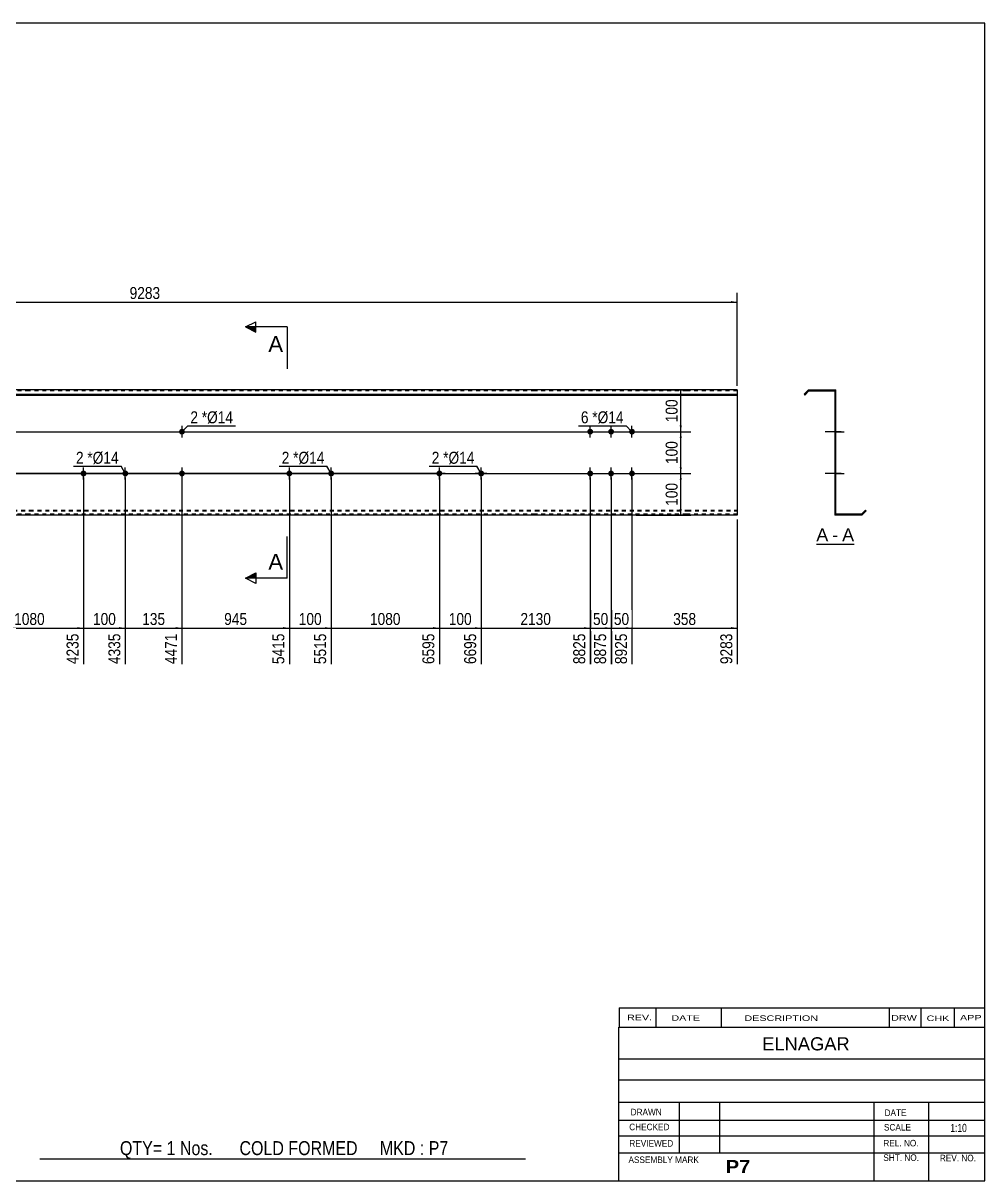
# Model space of a CAD drawing. Header units: millimetres. Extents: x -60 to 343, y -174 to 103.
# Drawn here: x 112.6 to 342.8, y -174.2 to 102.8 of the extents above; entities that cross this region are included whole.
import ezdxf

# ---------------------------------------------------------------- set-up
doc = ezdxf.new("R2010")
doc.units = ezdxf.units.MM
doc.linetypes.add('DXK_LINE_DOT1', pattern=[1.8814, 0.9407, -0.9407])
doc.styles.add('Arial', font='ARIAL.TTF', dxfattribs={"height": 0.2})
doc.styles.add('Arial Bold', font='ARIALBD.TTF', dxfattribs={"height": 0.2})
doc.styles.add('Arial Narrow', font='ARIALN.TTF', dxfattribs={"height": 0.2})

# ---------------------------------------------------------------- blocks, each defined once
blk = doc.blocks.new('Unknown-629083763-1731')
at = {"color": 5, "linetype": 'Continuous'}
for p, q in [((342.77, 102.75), (-57.23, 102.75)), ((-57.23, 102.75), (-57.23, -174.25)), ((342.77, -174.25), (342.77, 102.75)), ((-57.23, -174.25), (342.77, -174.25))]:
    blk.add_line(p, q, dxfattribs=at)
at = {"color": 174, "linetype": 'Continuous', "style": 'Arial'}
blk.add_text('Tekla structures', height=1.9102, rotation=90, dxfattribs=at).set_placement((-57.73, -173.75))
blk = doc.blocks.new('Unknown-629083763-12 - 1234')
at = {"color": 7, "linetype": 'Continuous'}
blk.add_line((302.45, -21.95), (311.48, -21.95), dxfattribs=at)
at = {"color": 0, "linetype": 'Continuous'}
blk.add_wipeout([(305.29, -21.2), (305.29, -18), (302.45, -18), (302.45, -21.2)], dxfattribs=at)
blk.add_wipeout([(307.67, -21.2), (307.67, -18), (306.25, -18), (306.25, -21.2)], dxfattribs=at)
at = {"color": 96, "linetype": 'Continuous', "style": 'Arial'}
blk.add_text('A', height=3.06, dxfattribs=at).set_placement((302.45, -21.2))
at = {"color": 0, "linetype": 'Continuous'}
blk.add_wipeout([(311.48, -21.2), (311.48, -18), (308.63, -18), (308.63, -21.2)], dxfattribs=at)
at = {"color": 96, "linetype": 'Continuous', "style": 'Arial'}
for s, p in [('A', (308.63, -21.2)), ('-', (306.25, -21.2))]:
    blk.add_text(s, height=3.06, dxfattribs=at).set_placement(p)
blk = doc.blocks.new('Bolt-629083763-1223 - 1203')
at = {"linetype": 'Continuous'}
for points in [[(151.33, 5, -1), (149.93, 5, -1)], [(151.33, -5, -1), (149.93, -5, -1)]]:
    blk.add_hatch(color=3, dxfattribs=at).paths.add_polyline_path(points)
at = {"color": 3, "linetype": 'Continuous'}
for p, q in [((150.63, 6.4), (150.63, 3.6)), ((149.23, 5), (152.03, 5)), ((149.23, -5), (152.03, -5)), ((150.63, -3.6), (150.63, -6.4))]:
    blk.add_line(p, q, dxfattribs=at)
blk = doc.blocks.new('Part-629083763-1218 - 1203')
at = {"color": 2, "linetype": 'Continuous'}
for p, q in [((0, -15), (0, 15)), ((15.6, 15), (0, 15)), ((0, 13.94), (15.6, 13.94)), ((51.89, 15), (15.7, 15)), ((15.7, 13.94), (51.89, 13.94)), ((78.18, 15), (51.99, 15)), ((51.99, 13.94), (78.18, 13.94)), ((114.08, 15), (78.28, 15)), ((78.28, 13.94), (114.08, 13.94)), ((163.33, 15), (114.18, 15)), ((114.18, 13.94), (163.33, 13.94)), ((199.23, 15), (163.43, 15)), ((163.43, 13.94), (199.23, 13.94)), ((235.13, 15), (199.33, 15)), ((199.33, 13.94), (235.13, 13.94)), ((271.43, 15), (235.23, 15)), ((235.23, 13.94), (271.43, 13.94)), ((283.53, 15), (271.53, 15)), ((271.53, 13.94), (283.53, 13.94)), ((283.53, 15), (283.53, -15)), ((0, 13.76), (15.6, 13.76)), ((15.7, 13.76), (51.89, 13.76)), ((51.99, 13.76), (78.18, 13.76)), ((78.28, 13.76), (114.08, 13.76)), ((114.18, 13.76), (163.33, 13.76)), ((163.43, 13.76), (199.23, 13.76)), ((199.33, 13.76), (235.13, 13.76)), ((235.23, 13.76), (271.43, 13.76)), ((271.53, 13.76), (283.53, 13.76)), ((15.6, -15), (0, -15)), ((51.89, -15), (15.7, -15)), ((78.18, -15), (51.99, -15)), ((114.08, -15), (78.28, -15)), ((163.33, -15), (114.18, -15)), ((199.23, -15), (163.43, -15)), ((235.13, -15), (199.33, -15)), ((271.43, -15), (235.23, -15)), ((283.53, -15), (271.53, -15))]:
    blk.add_line(p, q, dxfattribs=at)
at = {"color": 7, "linetype": 'DXK_LINE_DOT1'}
for p, q in [((15.6, 14.75), (0, 14.75)), ((51.89, 14.75), (15.7, 14.75)), ((78.18, 14.75), (51.99, 14.75)), ((114.08, 14.75), (78.28, 14.75)), ((163.33, 14.75), (114.18, 14.75)), ((199.23, 14.75), (163.43, 14.75)), ((235.13, 14.75), (199.33, 14.75)), ((271.43, 14.75), (235.23, 14.75)), ((283.53, 14.75), (271.53, 14.75)), ((0, -13.76), (15.6, -13.76)), ((15.7, -13.76), (51.89, -13.76)), ((51.99, -13.76), (78.18, -13.76)), ((78.28, -13.76), (114.08, -13.76)), ((114.18, -13.76), (163.33, -13.76)), ((163.43, -13.76), (199.23, -13.76)), ((199.33, -13.76), (235.13, -13.76)), ((235.23, -13.76), (271.43, -13.76)), ((271.53, -13.76), (283.53, -13.76)), ((0, -13.94), (15.6, -13.94)), ((15.6, -14.75), (0, -14.75)), ((15.7, -13.94), (51.89, -13.94)), ((51.89, -14.75), (15.7, -14.75)), ((51.99, -13.94), (78.18, -13.94)), ((78.18, -14.75), (51.99, -14.75)), ((78.28, -13.94), (114.08, -13.94)), ((114.08, -14.75), (78.28, -14.75)), ((114.18, -13.94), (163.33, -13.94)), ((163.33, -14.75), (114.18, -14.75)), ((163.43, -13.94), (199.23, -13.94)), ((199.23, -14.75), (163.43, -14.75)), ((199.33, -13.94), (235.13, -13.94)), ((235.13, -14.75), (199.33, -14.75)), ((235.23, -13.94), (271.43, -13.94)), ((271.43, -14.75), (235.23, -14.75)), ((271.53, -13.94), (283.53, -13.94)), ((283.53, -14.75), (271.53, -14.75))]:
    blk.add_line(p, q, dxfattribs=at)
blk = doc.blocks.new('Bolt-629083763-1222 - 1203')
at = {"linetype": 'Continuous'}
for points in [[(247.63, 5, -1), (249.03, 5, -1)], [(252.63, 5, -1), (254.03, 5, -1)], [(257.63, 5, -1), (259.03, 5, -1)], [(247.63, -5, -1), (249.03, -5, -1)], [(252.63, -5, -1), (254.03, -5, -1)], [(257.63, -5, -1), (259.03, -5, -1)]]:
    blk.add_hatch(color=3, dxfattribs=at).paths.add_polyline_path(points)
at = {"color": 3, "linetype": 'Continuous'}
for p, q in [((248.33, 3.6), (248.33, 6.4)), ((253.33, 3.6), (253.33, 6.4)), ((258.33, 3.6), (258.33, 6.4)), ((246.93, 5), (249.73, 5)), ((251.93, 5), (254.73, 5)), ((256.93, 5), (259.73, 5)), ((246.93, -5), (249.73, -5)), ((248.33, -6.4), (248.33, -3.6)), ((251.93, -5), (254.73, -5)), ((253.33, -6.4), (253.33, -3.6)), ((256.93, -5), (259.73, -5)), ((258.33, -6.4), (258.33, -3.6))]:
    blk.add_line(p, q, dxfattribs=at)
blk = doc.blocks.new('Bolt-629083763-1225 - 1203')
at = {"linetype": 'Continuous'}
for points in [[(127.08, -4.3), (127.23, -4.32), (127.37, -4.36), (127.5, -4.43), (127.61, -4.53), (127.69, -4.65), (127.75, -4.78), (127.78, -4.93), (127.78, -5.07), (127.75, -5.22), (127.69, -5.35), (127.61, -5.47), (127.5, -5.57), (127.37, -5.64), (127.23, -5.68), (127.08, -5.7), (126.94, -5.68), (126.8, -5.64), (126.67, -5.57), (126.56, -5.47), (126.48, -5.35), (126.42, -5.22), (126.39, -5.07), (126.39, -4.93), (126.42, -4.78), (126.48, -4.65), (126.56, -4.53), (126.67, -4.43), (126.8, -4.36), (126.94, -4.32)], [(137.08, -4.3), (137.23, -4.32), (137.37, -4.36), (137.5, -4.43), (137.61, -4.53), (137.69, -4.65), (137.75, -4.78), (137.78, -4.93), (137.78, -5.07), (137.75, -5.22), (137.69, -5.35), (137.61, -5.47), (137.5, -5.57), (137.37, -5.64), (137.23, -5.68), (137.08, -5.7), (136.94, -5.68), (136.8, -5.64), (136.67, -5.57), (136.56, -5.47), (136.48, -5.35), (136.42, -5.22), (136.39, -5.07), (136.39, -4.93), (136.42, -4.78), (136.48, -4.65), (136.56, -4.53), (136.67, -4.43), (136.8, -4.36), (136.94, -4.32)]]:
    blk.add_hatch(color=3, dxfattribs=at).paths.add_polyline_path(points)
at = {"color": 3, "linetype": 'Continuous'}
for p, q in [((128.48, -5), (125.68, -5)), ((127.08, -6.4), (127.08, -3.6)), ((138.48, -5), (135.68, -5)), ((137.08, -6.4), (137.08, -3.6))]:
    blk.add_line(p, q, dxfattribs=at)
blk = doc.blocks.new('Bolt-629083763-1226 - 1203')
at = {"linetype": 'Continuous'}
for points in [[(176.33, -4.3), (176.48, -4.32), (176.62, -4.36), (176.75, -4.43), (176.85, -4.53), (176.94, -4.65), (177, -4.78), (177.03, -4.93), (177.03, -5.07), (177, -5.22), (176.94, -5.35), (176.85, -5.47), (176.75, -5.57), (176.62, -5.64), (176.48, -5.68), (176.33, -5.7), (176.19, -5.68), (176.05, -5.64), (175.92, -5.57), (175.81, -5.47), (175.73, -5.35), (175.67, -5.22), (175.64, -5.07), (175.64, -4.93), (175.67, -4.78), (175.73, -4.65), (175.81, -4.53), (175.92, -4.43), (176.05, -4.36), (176.19, -4.32)], [(186.33, -4.3), (186.48, -4.32), (186.62, -4.36), (186.75, -4.43), (186.85, -4.53), (186.94, -4.65), (187, -4.78), (187.03, -4.93), (187.03, -5.07), (187, -5.22), (186.94, -5.35), (186.85, -5.47), (186.75, -5.57), (186.62, -5.64), (186.48, -5.68), (186.33, -5.7), (186.19, -5.68), (186.05, -5.64), (185.92, -5.57), (185.81, -5.47), (185.73, -5.35), (185.67, -5.22), (185.64, -5.07), (185.64, -4.93), (185.67, -4.78), (185.73, -4.65), (185.81, -4.53), (185.92, -4.43), (186.05, -4.36), (186.19, -4.32)]]:
    blk.add_hatch(color=3, dxfattribs=at).paths.add_polyline_path(points)
at = {"color": 3, "linetype": 'Continuous'}
for p, q in [((177.73, -5), (174.93, -5)), ((176.33, -6.4), (176.33, -3.6)), ((187.73, -5), (184.93, -5)), ((186.33, -6.4), (186.33, -3.6))]:
    blk.add_line(p, q, dxfattribs=at)
blk = doc.blocks.new('Bolt-629083763-1227 - 1203')
at = {"linetype": 'Continuous'}
for points in [[(212.23, -4.3), (212.38, -4.32), (212.52, -4.36), (212.65, -4.43), (212.75, -4.53), (212.84, -4.65), (212.9, -4.78), (212.93, -4.93), (212.93, -5.07), (212.9, -5.22), (212.84, -5.35), (212.75, -5.47), (212.65, -5.57), (212.52, -5.64), (212.38, -5.68), (212.23, -5.7), (212.09, -5.68), (211.95, -5.64), (211.82, -5.57), (211.71, -5.47), (211.63, -5.35), (211.57, -5.22), (211.54, -5.07), (211.54, -4.93), (211.57, -4.78), (211.63, -4.65), (211.71, -4.53), (211.82, -4.43), (211.95, -4.36), (212.09, -4.32)], [(222.23, -4.3), (222.38, -4.32), (222.52, -4.36), (222.65, -4.43), (222.75, -4.53), (222.84, -4.65), (222.9, -4.78), (222.93, -4.93), (222.93, -5.07), (222.9, -5.22), (222.84, -5.35), (222.75, -5.47), (222.65, -5.57), (222.52, -5.64), (222.38, -5.68), (222.23, -5.7), (222.09, -5.68), (221.95, -5.64), (221.82, -5.57), (221.71, -5.47), (221.63, -5.35), (221.57, -5.22), (221.54, -5.07), (221.54, -4.93), (221.57, -4.78), (221.63, -4.65), (221.71, -4.53), (221.82, -4.43), (221.95, -4.36), (222.09, -4.32)]]:
    blk.add_hatch(color=3, dxfattribs=at).paths.add_polyline_path(points)
at = {"color": 3, "linetype": 'Continuous'}
for p, q in [((213.63, -5), (210.83, -5)), ((212.23, -6.4), (212.23, -3.6)), ((223.63, -5), (220.83, -5)), ((222.23, -6.4), (222.23, -3.6))]:
    blk.add_line(p, q, dxfattribs=at)
blk = doc.blocks.new('Bolt-629083763-1240 - 1234')
at = {"linetype": 'Continuous'}
for points in [[(306.84, 5.7), (306.84, 4.3), (307.09, 4.3), (307.09, 5.7)], [(306.84, 5.7), (306.84, 4.3), (307.09, 4.3), (307.09, 5.7)], [(306.84, 5.7), (306.84, 4.3), (307.09, 4.3), (307.09, 5.7)], [(306.84, -4.3), (306.84, -5.7), (307.09, -5.7), (307.09, -4.3)], [(306.84, -4.3), (306.84, -5.7), (307.09, -5.7), (307.09, -4.3)], [(306.84, -4.3), (306.84, -5.7), (307.09, -5.7), (307.09, -4.3)]]:
    blk.add_hatch(color=3, dxfattribs=at).paths.add_polyline_path(points)
at = {"color": 3, "linetype": 'Continuous'}
for p, q in [((307.09, 5.7), (306.84, 5.7)), ((307.09, 5.7), (306.84, 5.7)), ((307.09, 5.7), (306.84, 5.7)), ((308.39, 5), (304.59, 5)), ((308.39, 5), (304.59, 5)), ((308.39, 5), (304.59, 5)), ((307.09, 4.3), (306.84, 4.3)), ((307.09, 4.3), (306.84, 4.3)), ((307.09, 4.3), (306.84, 4.3)), ((308.39, -5), (304.59, -5)), ((308.39, -5), (304.59, -5)), ((308.39, -5), (304.59, -5)), ((307.09, -4.3), (306.84, -4.3)), ((307.09, -4.3), (306.84, -4.3)), ((307.09, -4.3), (306.84, -4.3)), ((307.09, -5.7), (306.84, -5.7)), ((307.09, -5.7), (306.84, -5.7)), ((307.09, -5.7), (306.84, -5.7))]:
    blk.add_line(p, q, dxfattribs=at)
blk = doc.blocks.new('Part-629083763-1236 - 1234')
at = {"color": 2, "linetype": 'Continuous'}
for p, q in [((300.59, 15), (299.53, 13.94)), ((299.53, 13.94), (299.7, 13.76)), ((300.69, 14.75), (299.7, 13.76)), ((300.59, 15), (307.09, 15)), ((300.69, 14.75), (306.84, 14.75)), ((306.84, 14.75), (306.84, -15)), ((307.09, -14.75), (307.09, 15)), ((313.24, -14.75), (314.22, -13.76)), ((314.4, -13.94), (314.22, -13.76)), ((313.34, -15), (306.84, -15)), ((313.24, -14.75), (307.09, -14.75)), ((313.34, -15), (314.4, -13.94))]:
    blk.add_line(p, q, dxfattribs=at)
blk = doc.blocks.new('Bolt-629083763-1237 - 1234')
at = {"linetype": 'Continuous'}
blk.add_hatch(color=3, dxfattribs=at).paths.add_polyline_path([(306.84, 5.7), (306.84, 4.3), (307.09, 4.3), (307.09, 5.7)])
blk.add_hatch(color=3, dxfattribs=at).paths.add_polyline_path([(306.84, 5.7), (306.84, 4.3), (307.09, 4.3), (307.09, 5.7)])
at = {"color": 3, "linetype": 'Continuous'}
for p, q in [((307.09, 5.7), (306.84, 5.7)), ((307.09, 5.7), (306.84, 5.7)), ((307.89, 5), (304.59, 5)), ((307.89, 5), (304.59, 5)), ((307.09, 4.3), (306.84, 4.3)), ((307.09, 4.3), (306.84, 4.3))]:
    blk.add_line(p, q, dxfattribs=at)
blk = doc.blocks.new('Bolt-629083763-1238 - 1234')
at = {"linetype": 'Continuous'}
blk.add_hatch(color=3, dxfattribs=at).paths.add_polyline_path([(306.84, -4.3), (306.84, -5.7), (307.09, -5.7), (307.09, -4.3)])
blk.add_hatch(color=3, dxfattribs=at).paths.add_polyline_path([(306.84, -4.3), (306.84, -5.7), (307.09, -5.7), (307.09, -4.3)])
at = {"color": 3, "linetype": 'Continuous'}
for p, q in [((307.89, -5), (304.59, -5)), ((307.89, -5), (304.59, -5)), ((307.09, -4.3), (306.84, -4.3)), ((307.09, -4.3), (306.84, -4.3)), ((307.09, -5.7), (306.84, -5.7)), ((307.09, -5.7), (306.84, -5.7))]:
    blk.add_line(p, q, dxfattribs=at)
blk = doc.blocks.new('Bolt-629083763-1239 - 1234')
at = {"linetype": 'Continuous'}
for points in [[(306.84, 5.7), (306.84, 4.3), (307.09, 4.3), (307.09, 5.7)], [(306.84, 5.7), (306.84, 4.3), (307.09, 4.3), (307.09, 5.7)], [(306.84, 5.7), (306.84, 4.3), (307.09, 4.3), (307.09, 5.7)], [(306.84, -4.3), (306.84, -5.7), (307.09, -5.7), (307.09, -4.3)], [(306.84, -4.3), (306.84, -5.7), (307.09, -5.7), (307.09, -4.3)], [(306.84, -4.3), (306.84, -5.7), (307.09, -5.7), (307.09, -4.3)]]:
    blk.add_hatch(color=3, dxfattribs=at).paths.add_polyline_path(points)
at = {"color": 3, "linetype": 'Continuous'}
for p, q in [((307.09, 5.7), (306.84, 5.7)), ((307.09, 5.7), (306.84, 5.7)), ((307.09, 5.7), (306.84, 5.7)), ((308.39, 5), (304.59, 5)), ((308.39, 5), (304.59, 5)), ((308.39, 5), (304.59, 5)), ((307.09, 4.3), (306.84, 4.3)), ((307.09, 4.3), (306.84, 4.3)), ((307.09, 4.3), (306.84, 4.3)), ((308.39, -5), (304.59, -5)), ((308.39, -5), (304.59, -5)), ((308.39, -5), (304.59, -5)), ((307.09, -4.3), (306.84, -4.3)), ((307.09, -4.3), (306.84, -4.3)), ((307.09, -4.3), (306.84, -4.3)), ((307.09, -5.7), (306.84, -5.7)), ((307.09, -5.7), (306.84, -5.7)), ((307.09, -5.7), (306.84, -5.7))]:
    blk.add_line(p, q, dxfattribs=at)
blk = doc.blocks.new('Bolt-629083763-1241 - 1234')
at = {"linetype": 'Continuous'}
for points in [[(307.09, 4.3), (307.09, 5.7), (306.84, 5.7), (306.84, 4.3)], [(307.09, -5.7), (307.09, -4.3), (306.84, -4.3), (306.84, -5.7)]]:
    blk.add_hatch(color=3, dxfattribs=at).paths.add_polyline_path(points)
at = {"color": 3, "linetype": 'Continuous'}
for p, q in [((306.84, 5.7), (307.09, 5.7)), ((306.84, 5), (309.09, 5)), ((306.84, 4.3), (307.09, 4.3)), ((306.84, -4.3), (307.09, -4.3)), ((306.84, -5), (309.09, -5)), ((306.84, -5.7), (307.09, -5.7))]:
    blk.add_line(p, q, dxfattribs=at)
blk = doc.blocks.new('Bolt-629083763-1242 - 1234')
at = {"linetype": 'Continuous'}
blk.add_hatch(color=3, dxfattribs=at).paths.add_polyline_path([(307.09, -5.7), (307.09, -4.3), (306.84, -4.3), (306.84, -5.7)])
blk.add_hatch(color=3, dxfattribs=at).paths.add_polyline_path([(307.09, -5.7), (307.09, -4.3), (306.84, -4.3), (306.84, -5.7)])
at = {"color": 3, "linetype": 'Continuous'}
for p, q in [((307.84, -5), (305.09, -5)), ((307.84, -5), (305.09, -5)), ((307.09, -4.3), (306.84, -4.3)), ((307.09, -4.3), (306.84, -4.3)), ((307.09, -5.7), (306.84, -5.7)), ((307.09, -5.7), (306.84, -5.7))]:
    blk.add_line(p, q, dxfattribs=at)
blk = doc.blocks.new('Bolt-629083763-1243 - 1234')
at = {"linetype": 'Continuous'}
blk.add_hatch(color=3, dxfattribs=at).paths.add_polyline_path([(307.09, -5.7), (307.09, -4.3), (306.84, -4.3), (306.84, -5.7)])
blk.add_hatch(color=3, dxfattribs=at).paths.add_polyline_path([(307.09, -5.7), (307.09, -4.3), (306.84, -4.3), (306.84, -5.7)])
at = {"color": 3, "linetype": 'Continuous'}
for p, q in [((307.84, -5), (305.09, -5)), ((307.84, -5), (305.09, -5)), ((307.09, -4.3), (306.84, -4.3)), ((307.09, -4.3), (306.84, -4.3)), ((307.09, -5.7), (306.84, -5.7)), ((307.09, -5.7), (306.84, -5.7))]:
    blk.add_line(p, q, dxfattribs=at)
blk = doc.blocks.new('Bolt-629083763-1244 - 1234')
at = {"linetype": 'Continuous'}
blk.add_hatch(color=3, dxfattribs=at).paths.add_polyline_path([(307.09, -5.7), (307.09, -4.3), (306.84, -4.3), (306.84, -5.7)])
blk.add_hatch(color=3, dxfattribs=at).paths.add_polyline_path([(307.09, -5.7), (307.09, -4.3), (306.84, -4.3), (306.84, -5.7)])
at = {"color": 3, "linetype": 'Continuous'}
for p, q in [((307.84, -5), (305.09, -5)), ((307.84, -5), (305.09, -5)), ((307.09, -4.3), (306.84, -4.3)), ((307.09, -4.3), (306.84, -4.3)), ((307.09, -5.7), (306.84, -5.7)), ((307.09, -5.7), (306.84, -5.7))]:
    blk.add_line(p, q, dxfattribs=at)
blk = doc.blocks.new('Bolt-629083763-1245 - 1234')
at = {"linetype": 'Continuous'}
blk.add_hatch(color=3, dxfattribs=at).paths.add_polyline_path([(307.09, -5.7), (307.09, -4.3), (306.84, -4.3), (306.84, -5.7)])
blk.add_hatch(color=3, dxfattribs=at).paths.add_polyline_path([(307.09, -5.7), (307.09, -4.3), (306.84, -4.3), (306.84, -5.7)])
at = {"color": 3, "linetype": 'Continuous'}
for p, q in [((307.84, -5), (305.09, -5)), ((307.84, -5), (305.09, -5)), ((307.09, -4.3), (306.84, -4.3)), ((307.09, -4.3), (306.84, -4.3)), ((307.09, -5.7), (306.84, -5.7)), ((307.09, -5.7), (306.84, -5.7))]:
    blk.add_line(p, q, dxfattribs=at)
blk = doc.blocks.new('StraightDimension-629083763-1353 - 1203')
at = {"linetype": 'Continuous'}
for points in [[(269.75, 3.5), (270, 5), (270.25, 3.5)], [(270.25, -3.5), (270, -5), (269.75, -3.5)]]:
    blk.add_hatch(color=7, dxfattribs=at).paths.add_polyline_path(points)
at = {"color": 7, "linetype": 'Continuous'}
for p, q in [((66.09, 5), (272.4, 5)), ((270, -5), (270, 5)), ((66.09, -5), (272.4, -5))]:
    blk.add_line(p, q, dxfattribs=at)
at = {"color": 0}
blk.add_wipeout([(269.85, 3.34), (265.65, 3.34), (265.65, -3.34), (269.85, -3.34)], dxfattribs=at)
at = {"color": 3, "style": 'Arial Narrow'}
blk.add_text('100', height=2.863, rotation=90.0002, dxfattribs=at).set_placement((269.25, -2.74))
blk = doc.blocks.new('StraightDimension-629083763-1265 - 1203')
at = {"linetype": 'Continuous'}
blk.add_hatch(color=7, dxfattribs=at).paths.add_polyline_path([(220.73, -41.75), (222.23, -42), (220.73, -42.25)])
at = {"color": 7, "linetype": 'Continuous'}
for p, q in [((212.23, -6), (212.23, -50.61)), ((222.23, -6), (222.23, -50.61)), ((212.23, -42), (222.23, -42))]:
    blk.add_line(p, q, dxfattribs=at)
at = {"color": 0}
blk.add_wipeout([(220.58, -41.85), (220.58, -37.65), (213.89, -37.65), (213.89, -41.85)], dxfattribs=at)
at = {"color": 3, "style": 'Arial Narrow'}
blk.add_text('100', height=2.863, dxfattribs=at).set_placement((214.49, -41.25))
at = {"color": 0, "linetype": 'Continuous'}
blk.add_wipeout([(221.63, -42.7), (217.43, -42.7), (217.43, -51.21), (221.63, -51.21)], dxfattribs=at)
at = {"color": 3, "linetype": 'Continuous', "style": 'Arial Narrow'}
blk.add_text('6695', height=2.863, rotation=90.0002, dxfattribs=at).set_placement((221.03, -50.61))
blk = doc.blocks.new('StraightDimension-629083763-1269 - 1203')
at = {"linetype": 'Continuous'}
blk.add_hatch(color=7, dxfattribs=at).paths.add_polyline_path([(149.13, -41.75), (150.63, -42), (149.13, -42.25)])
at = {"color": 7, "linetype": 'Continuous'}
for p, q in [((137.08, -6), (137.08, -50.61)), ((150.63, -6), (150.63, -50.61)), ((137.08, -42), (150.63, -42))]:
    blk.add_line(p, q, dxfattribs=at)
at = {"color": 0}
blk.add_wipeout([(147.2, -41.85), (147.2, -37.65), (140.52, -37.65), (140.52, -41.85)], dxfattribs=at)
at = {"color": 3, "style": 'Arial Narrow'}
blk.add_text('135', height=2.863, dxfattribs=at).set_placement((141.12, -41.25))
at = {"color": 0, "linetype": 'Continuous'}
blk.add_wipeout([(150.03, -42.7), (145.83, -42.7), (145.83, -51.21), (150.03, -51.21)], dxfattribs=at)
at = {"color": 3, "linetype": 'Continuous', "style": 'Arial Narrow'}
blk.add_text('4471', height=2.863, rotation=90.0002, dxfattribs=at).set_placement((149.43, -50.61))
blk = doc.blocks.new('StraightDimension-629083763-1268 - 1203')
at = {"linetype": 'Continuous'}
blk.add_hatch(color=7, dxfattribs=at).paths.add_polyline_path([(174.83, -41.75), (176.33, -42), (174.83, -42.25)])
at = {"color": 7, "linetype": 'Continuous'}
for p, q in [((150.63, -6), (150.63, -50.61)), ((176.33, -6), (176.33, -50.61)), ((150.63, -42), (176.33, -42))]:
    blk.add_line(p, q, dxfattribs=at)
at = {"color": 0}
blk.add_wipeout([(166.83, -41.85), (166.83, -37.65), (160.14, -37.65), (160.14, -41.85)], dxfattribs=at)
at = {"color": 0, "linetype": 'Continuous'}
blk.add_wipeout([(175.73, -42.7), (171.53, -42.7), (171.53, -51.21), (175.73, -51.21)], dxfattribs=at)
at = {"color": 3, "style": 'Arial Narrow'}
blk.add_text('945', height=2.863, dxfattribs=at).set_placement((160.74, -41.25))
at = {"color": 3, "linetype": 'Continuous', "style": 'Arial Narrow'}
blk.add_text('5415', height=2.863, rotation=90.0002, dxfattribs=at).set_placement((175.13, -50.61))
blk = doc.blocks.new('StraightDimension-629083763-1261 - 1203')
at = {"linetype": 'Continuous'}
blk.add_hatch(color=7, dxfattribs=at).paths.add_polyline_path([(282.03, -41.75), (283.53, -42), (282.03, -42.25)])
at = {"color": 7, "linetype": 'Continuous'}
for p, q in [((258.33, -6), (258.33, -50.61)), ((283.53, -16), (283.53, -50.61)), ((258.33, -42), (283.53, -42))]:
    blk.add_line(p, q, dxfattribs=at)
at = {"color": 0}
blk.add_wipeout([(274.27, -41.85), (274.27, -37.65), (267.59, -37.65), (267.59, -41.85)], dxfattribs=at)
at = {"color": 0, "linetype": 'Continuous'}
blk.add_wipeout([(282.93, -42.7), (278.73, -42.7), (278.73, -51.21), (282.93, -51.21)], dxfattribs=at)
at = {"color": 3, "style": 'Arial Narrow'}
blk.add_text('358', height=2.863, dxfattribs=at).set_placement((268.19, -41.25))
at = {"color": 3, "linetype": 'Continuous', "style": 'Arial Narrow'}
blk.add_text('9283', height=2.863, rotation=90.0002, dxfattribs=at).set_placement((282.33, -50.61))
blk = doc.blocks.new('StraightDimension-629083763-1262 - 1203')
at = {"linetype": 'Continuous'}
blk.add_hatch(color=7, dxfattribs=at).paths.add_polyline_path([(256.83, -41.75), (258.33, -42), (256.83, -42.25)])
at = {"color": 7, "linetype": 'Continuous'}
for p, q in [((253.33, -6), (253.33, -50.61)), ((258.33, -6), (258.33, -50.61)), ((253.33, -42), (258.33, -42))]:
    blk.add_line(p, q, dxfattribs=at)
at = {"color": 0}
blk.add_wipeout([(258.26, -41.85), (258.26, -37.65), (253.4, -37.65), (253.4, -41.85)], dxfattribs=at)
at = {"color": 3, "style": 'Arial Narrow'}
blk.add_text('50', height=2.863, dxfattribs=at).set_placement((254, -41.25))
at = {"color": 0, "linetype": 'Continuous'}
blk.add_wipeout([(257.73, -42.7), (253.53, -42.7), (253.53, -51.21), (257.73, -51.21)], dxfattribs=at)
at = {"color": 3, "linetype": 'Continuous', "style": 'Arial Narrow'}
blk.add_text('8925', height=2.863, rotation=90.0002, dxfattribs=at).set_placement((257.13, -50.61))
blk = doc.blocks.new('StraightDimension-629083763-1263 - 1203')
at = {"linetype": 'Continuous'}
blk.add_hatch(color=7, dxfattribs=at).paths.add_polyline_path([(251.83, -41.75), (253.33, -42), (251.83, -42.25)])
at = {"color": 7, "linetype": 'Continuous'}
for p, q in [((248.33, -6), (248.33, -50.61)), ((253.33, -6), (253.33, -50.61)), ((248.33, -42), (253.33, -42))]:
    blk.add_line(p, q, dxfattribs=at)
at = {"color": 0}
blk.add_wipeout([(253.26, -41.85), (253.26, -37.65), (248.4, -37.65), (248.4, -41.85)], dxfattribs=at)
at = {"color": 3, "style": 'Arial Narrow'}
blk.add_text('50', height=2.863, dxfattribs=at).set_placement((249, -41.25))
at = {"color": 0, "linetype": 'Continuous'}
blk.add_wipeout([(252.73, -42.7), (248.53, -42.7), (248.53, -51.21), (252.73, -51.21)], dxfattribs=at)
at = {"color": 3, "linetype": 'Continuous', "style": 'Arial Narrow'}
blk.add_text('8875', height=2.863, rotation=90.0002, dxfattribs=at).set_placement((252.13, -50.61))
blk = doc.blocks.new('StraightDimension-629083763-1264 - 1203')
at = {"linetype": 'Continuous'}
blk.add_hatch(color=7, dxfattribs=at).paths.add_polyline_path([(246.83, -41.75), (248.33, -42), (246.83, -42.25)])
at = {"color": 7, "linetype": 'Continuous'}
for p, q in [((222.23, -6), (222.23, -50.61)), ((248.33, -6), (248.33, -50.61)), ((222.23, -42), (248.33, -42))]:
    blk.add_line(p, q, dxfattribs=at)
at = {"color": 0}
blk.add_wipeout([(239.54, -41.85), (239.54, -37.65), (231.03, -37.65), (231.03, -41.85)], dxfattribs=at)
at = {"color": 0, "linetype": 'Continuous'}
blk.add_wipeout([(247.73, -42.7), (243.53, -42.7), (243.53, -51.21), (247.73, -51.21)], dxfattribs=at)
at = {"color": 3, "style": 'Arial Narrow'}
blk.add_text('2130', height=2.863, dxfattribs=at).set_placement((231.63, -41.25))
at = {"color": 3, "linetype": 'Continuous', "style": 'Arial Narrow'}
blk.add_text('8825', height=2.863, rotation=90.0002, dxfattribs=at).set_placement((247.13, -50.61))
blk = doc.blocks.new('StraightDimension-629083763-1266 - 1203')
at = {"linetype": 'Continuous'}
blk.add_hatch(color=7, dxfattribs=at).paths.add_polyline_path([(210.73, -41.75), (212.23, -42), (210.73, -42.25)])
at = {"color": 7, "linetype": 'Continuous'}
for p, q in [((186.33, -6), (186.33, -50.61)), ((212.23, -6), (212.23, -50.61)), ((186.33, -42), (212.23, -42))]:
    blk.add_line(p, q, dxfattribs=at)
at = {"color": 0}
blk.add_wipeout([(203.54, -41.85), (203.54, -37.65), (195.03, -37.65), (195.03, -41.85)], dxfattribs=at)
at = {"color": 0, "linetype": 'Continuous'}
blk.add_wipeout([(211.63, -42.7), (207.43, -42.7), (207.43, -51.21), (211.63, -51.21)], dxfattribs=at)
at = {"color": 3, "style": 'Arial Narrow'}
blk.add_text('1080', height=2.863, dxfattribs=at).set_placement((195.63, -41.25))
at = {"color": 3, "linetype": 'Continuous', "style": 'Arial Narrow'}
blk.add_text('6595', height=2.863, rotation=90.0002, dxfattribs=at).set_placement((211.03, -50.61))
blk = doc.blocks.new('StraightDimension-629083763-1267 - 1203')
at = {"linetype": 'Continuous'}
blk.add_hatch(color=7, dxfattribs=at).paths.add_polyline_path([(184.83, -41.75), (186.33, -42), (184.83, -42.25)])
at = {"color": 7, "linetype": 'Continuous'}
for p, q in [((176.33, -6), (176.33, -50.61)), ((186.33, -6), (186.33, -50.61)), ((176.33, -42), (186.33, -42))]:
    blk.add_line(p, q, dxfattribs=at)
at = {"color": 0}
blk.add_wipeout([(184.68, -41.85), (184.68, -37.65), (177.99, -37.65), (177.99, -41.85)], dxfattribs=at)
at = {"color": 3, "style": 'Arial Narrow'}
blk.add_text('100', height=2.863, dxfattribs=at).set_placement((178.59, -41.25))
at = {"color": 0, "linetype": 'Continuous'}
blk.add_wipeout([(185.73, -42.7), (181.53, -42.7), (181.53, -51.21), (185.73, -51.21)], dxfattribs=at)
at = {"color": 3, "linetype": 'Continuous', "style": 'Arial Narrow'}
blk.add_text('5515', height=2.863, rotation=90.0002, dxfattribs=at).set_placement((185.13, -50.61))
blk = doc.blocks.new('StraightDimension-629083763-1270 - 1203')
at = {"linetype": 'Continuous'}
blk.add_hatch(color=7, dxfattribs=at).paths.add_polyline_path([(135.58, -41.75), (137.08, -42), (135.58, -42.25)])
at = {"color": 7, "linetype": 'Continuous'}
for p, q in [((127.08, -6), (127.08, -50.61)), ((137.08, -6), (137.08, -50.61)), ((127.08, -42), (137.08, -42))]:
    blk.add_line(p, q, dxfattribs=at)
at = {"color": 0}
blk.add_wipeout([(135.43, -41.85), (135.43, -37.65), (128.74, -37.65), (128.74, -41.85)], dxfattribs=at)
at = {"color": 3, "style": 'Arial Narrow'}
blk.add_text('100', height=2.863, dxfattribs=at).set_placement((129.34, -41.25))
at = {"color": 0, "linetype": 'Continuous'}
blk.add_wipeout([(136.48, -42.7), (132.28, -42.7), (132.28, -51.21), (136.48, -51.21)], dxfattribs=at)
at = {"color": 3, "linetype": 'Continuous', "style": 'Arial Narrow'}
blk.add_text('4335', height=2.863, rotation=90.0002, dxfattribs=at).set_placement((135.88, -50.61))
blk = doc.blocks.new('StraightDimension-629083763-1271 - 1203')
at = {"linetype": 'Continuous'}
blk.add_hatch(color=7, dxfattribs=at).paths.add_polyline_path([(125.58, -41.75), (127.08, -42), (125.58, -42.25)])
at = {"color": 7, "linetype": 'Continuous'}
for p, q in [((101.18, -6), (101.18, -50.61)), ((127.08, -6), (127.08, -50.61)), ((101.18, -42), (127.08, -42))]:
    blk.add_line(p, q, dxfattribs=at)
at = {"color": 0}
blk.add_wipeout([(118.39, -41.85), (118.39, -37.65), (109.88, -37.65), (109.88, -41.85)], dxfattribs=at)
at = {"color": 0, "linetype": 'Continuous'}
blk.add_wipeout([(126.48, -42.7), (122.28, -42.7), (122.28, -51.21), (126.48, -51.21)], dxfattribs=at)
at = {"color": 3, "style": 'Arial Narrow'}
blk.add_text('1080', height=2.863, dxfattribs=at).set_placement((110.48, -41.25))
at = {"color": 3, "linetype": 'Continuous', "style": 'Arial Narrow'}
blk.add_text('4235', height=2.863, rotation=90.0002, dxfattribs=at).set_placement((125.88, -50.61))
blk = doc.blocks.new('StraightDimension-629083763-1339 - 1203')
at = {"linetype": 'Continuous'}
for points in [[(77.75, -6.5), (78, -5), (78.25, -6.5)], [(78.25, -13.5), (78, -15), (77.75, -13.5)]]:
    blk.add_hatch(color=7, dxfattribs=at).paths.add_polyline_path(points)
at = {"color": 7, "linetype": 'Continuous'}
for p, q in [((211.23, -5), (75.75, -5)), ((78, -15), (78, -5)), ((90.18, -15), (75.75, -15))]:
    blk.add_line(p, q, dxfattribs=at)
at = {"color": 0}
blk.add_wipeout([(77.85, -6.66), (73.65, -6.66), (73.65, -13.34), (77.85, -13.34)], dxfattribs=at)
at = {"color": 3, "style": 'Arial Narrow'}
blk.add_text('100', height=2.863, rotation=90.0002, dxfattribs=at).set_placement((77.25, -12.74))
blk = doc.blocks.new('StraightDimension-629083763-1338 - 1203')
at = {"linetype": 'Continuous'}
for points in [[(77.75, 13.5), (78, 15), (78.25, 13.5)], [(78.25, -3.5), (78, -5), (77.75, -3.5)]]:
    blk.add_hatch(color=7, dxfattribs=at).paths.add_polyline_path(points)
at = {"color": 7, "linetype": 'Continuous'}
for p, q in [((90.18, 15), (75.75, 15)), ((78, -5), (78, 15)), ((211.23, -5), (75.75, -5))]:
    blk.add_line(p, q, dxfattribs=at)
at = {"color": 0}
blk.add_wipeout([(77.85, 8.34), (73.65, 8.34), (73.65, 1.66), (77.85, 1.66)], dxfattribs=at)
at = {"color": 3, "style": 'Arial Narrow'}
blk.add_text('200', height=2.863, rotation=90.0002, dxfattribs=at).set_placement((77.25, 2.26))
blk = doc.blocks.new('StraightDimension-629083763-1352 - 1203')
at = {"linetype": 'Continuous'}
for points in [[(269.75, 13.5), (270, 15), (270.25, 13.5)], [(270.25, 6.5), (270, 5), (269.75, 6.5)]]:
    blk.add_hatch(color=7, dxfattribs=at).paths.add_polyline_path(points)
at = {"color": 7, "linetype": 'Continuous'}
for p, q in [((259.33, 15), (272.4, 15)), ((270, 5), (270, 15)), ((66.09, 5), (272.4, 5))]:
    blk.add_line(p, q, dxfattribs=at)
at = {"color": 0}
blk.add_wipeout([(269.85, 13.34), (265.65, 13.34), (265.65, 6.66), (269.85, 6.66)], dxfattribs=at)
at = {"color": 3, "style": 'Arial Narrow'}
blk.add_text('100', height=2.863, rotation=90.0002, dxfattribs=at).set_placement((269.25, 7.26))
blk = doc.blocks.new('StraightDimension-629083763-1354 - 1203')
at = {"linetype": 'Continuous'}
for points in [[(269.75, -6.5), (270, -5), (270.25, -6.5)], [(270.25, -13.5), (270, -15), (269.75, -13.5)]]:
    blk.add_hatch(color=7, dxfattribs=at).paths.add_polyline_path(points)
at = {"color": 7, "linetype": 'Continuous'}
for p, q in [((66.09, -5), (272.4, -5)), ((270, -15), (270, -5)), ((259.33, -15), (272.4, -15))]:
    blk.add_line(p, q, dxfattribs=at)
at = {"color": 0}
blk.add_wipeout([(269.85, -6.66), (265.65, -6.66), (265.65, -13.34), (269.85, -13.34)], dxfattribs=at)
at = {"color": 3, "style": 'Arial Narrow'}
blk.add_text('100', height=2.863, rotation=90.0002, dxfattribs=at).set_placement((269.25, -12.74))
blk = doc.blocks.new('StraightDimension-629083763-1372 - 1203')
at = {"linetype": 'Continuous'}
for points in [[(1.5, 35.75), (0, 36), (1.5, 36.25)], [(282.03, 36.25), (283.53, 36), (282.03, 35.75)]]:
    blk.add_hatch(color=7, dxfattribs=at).paths.add_polyline_path(points)
at = {"color": 7, "linetype": 'Continuous'}
for p, q in [((0, 16), (0, 38.25)), ((283.53, 16), (283.53, 38.25)), ((0, 36), (283.53, 36))]:
    blk.add_line(p, q, dxfattribs=at)
at = {"color": 0}
blk.add_wipeout([(146.02, 36.15), (146.02, 40.35), (137.51, 40.35), (137.51, 36.15)], dxfattribs=at)
at = {"color": 3, "style": 'Arial Narrow'}
blk.add_text('9283', height=2.863, dxfattribs=at).set_placement((138.11, 36.75))
blk = doc.blocks.new('CBS_NAME_BLOG-629083763-1796')
at = {"color": 7, "linetype": 'Continuous'}
for p, q in [((255.18, -137.5), (342.7, -137.5)), ((255.18, -174.21), (255.18, -137.5)), ((255.18, -145.04), (342.7, -145.04)), ((255.26, -150.09), (342.77, -150.09)), ((255.18, -155.46), (342.7, -155.46)), ((269.71, -167.57), (269.71, -155.47)), ((279.39, -167.54), (279.39, -155.47)), ((316.31, -174.21), (316.31, -155.48)), ((329.36, -174.21), (329.36, -155.47)), ((255.19, -159.76), (342.77, -159.74)), ((255.18, -163.51), (342.7, -163.51)), ((255.18, -167.55), (342.7, -167.55)), ((255.18, -174.25), (342.77, -174.25))]:
    blk.add_line(p, q, dxfattribs=at)
at = {"color": 3, "linetype": 'Continuous', "style": 'Arial'}
blk.add_text('ELNAGAR', height=3.133, dxfattribs=at).set_placement((289.51, -143.03))
at = {"color": 3, "linetype": 'Continuous'}
for s, height, style, width, p in [('DRAWN', 1.566, 'Arial', 0.9, (258.01, -158.57)), ('DATE', 1.566, 'Arial', 0.9, (318.78, -158.73)), ('CHECKED', 1.566, 'Arial', 0.9, (257.67, -162.14)), ('SCALE', 1.566, 'Arial', 0.9, (318.63, -162.21)), ('1:10', 1.957, 'Arial Narrow', 0.9, (334.52, -162.57)), ('REVIEWED', 1.566, 'Arial', 0.9, (257.7, -166.06)), ('REL. NO.', 1.566, 'Arial', 0.9, (318.49, -166.01)), ('ASSEMBLY MARK', 1.5663, 'Arial', 0.9, (257.49, -169.99)), ('SHT. NO.', 1.566, 'Arial', 0.9, (318.48, -169.48)), ('REV. NO.', 1.566, 'Arial', 0.9, (332.01, -169.57)), ('P7', 3.131, 'Arial Bold', 1.1, (280.76, -172.39))]:
    blk.add_text(s, height=height, dxfattribs=dict(at, style=style, width=width)).set_placement(p)
blk = doc.blocks.new('CBS_CALLOFF-629083763-1795')
at = {"color": 7, "linetype": 'Continuous'}
blk.add_line((116.65, -168.98), (232.88, -169), dxfattribs=at)
at = {"color": 3, "linetype": 'Continuous', "style": 'Arial Narrow'}
blk.add_text('QTY= 1 Nos.      COLD FORMED     MKD : P7', height=3.3405, dxfattribs=at).set_placement((135.79, -168.09))
blk = doc.blocks.new('CBS_REVISION-629083763-1797')
at = {"color": 7, "linetype": 'Continuous'}
for p, q in [((255.27, -132.87), (342.77, -132.87)), ((255.27, -132.87), (255.27, -137.5)), ((264.06, -132.87), (264.06, -137.5)), ((279.66, -132.87), (279.66, -137.44)), ((319.91, -132.87), (319.91, -137.5)), ((327.46, -132.87), (327.46, -137.5)), ((335.4, -132.87), (335.4, -137.5)), ((255.27, -137.5), (342.77, -137.5))]:
    blk.add_line(p, q, dxfattribs=at)
at = {"color": 7, "style": 'Arial Narrow', "width": 1.7}
for s, height, p in [('REV.', 1.326, (257.13, -135.82)), ('DATE', 1.326, (267.75, -135.94)), ('DESCRIPTION', 1.3257, (285.23, -135.99)), ('DRW', 1.326, (320.34, -135.93)), ('CHK', 1.326, (328.83, -136.02)), ('APP', 1.326, (336.83, -135.87))]:
    blk.add_text(s, height=height, dxfattribs=at).set_placement(p)
blk = doc.blocks.new('SectionMark-629083763-1259 - 1203')
at = {"linetype": 'Continuous'}
for points in [[(168.34, 30.05), (168.34, 28.8), (165.84, 30.05)], [(168.34, -28.8), (168.34, -30.05), (165.84, -30.05)]]:
    blk.add_hatch(color=30, dxfattribs=at).paths.add_polyline_path(points)
at = {"color": 30, "linetype": 'Continuous'}
for p, q in [((165.84, 30.05), (168.34, 31.3)), ((168.34, 28.8), (168.34, 31.3)), ((175.84, 30.05), (165.84, 30.05)), ((165.84, 30.05), (168.34, 28.8)), ((165.84, -30.05), (168.34, -28.8)), ((175.84, -30.05), (165.84, -30.05)), ((168.34, -31.3), (165.84, -30.05)), ((168.34, -28.8), (168.34, -31.3))]:
    blk.add_line(p, q, dxfattribs=at)
at = {"color": 0, "linetype": 'Continuous'}
for points in [[(174.84, 24.05), (174.84, 28.05), (171.29, 28.05), (171.29, 24.05)], [(174.84, -28.05), (174.84, -24.05), (171.29, -24.05), (171.29, -28.05)]]:
    blk.add_wipeout(points, dxfattribs=at)
at = {"color": 30, "linetype": 'Continuous'}
for p, q in [((175.84, 30.05), (175.84, 20.05)), ((175.84, -30.05), (175.84, -20.05))]:
    blk.add_line(p, q, dxfattribs=at)
at = {"color": 96, "linetype": 'Continuous', "style": 'Arial'}
for p in [(171.29, 24.05), (171.29, -28.05)]:
    blk.add_text('A', height=3.82, dxfattribs=at).set_placement(p)
blk = doc.blocks.new('Mark-629083763-1390 - 1203')
at = {"color": 0}
blk.add_wipeout([(247.93, 7.01), (247.93, 10.01), (246.1, 10.01), (246.1, 7.01)], dxfattribs=at)
blk.add_wipeout([(247.93, 7.01), (247.93, 10.01), (246.1, 10.01), (246.1, 7.01)], dxfattribs=at)
blk.add_wipeout([(250.1, 7.01), (250.1, 10.01), (248.83, 10.01), (248.83, 7.01)], dxfattribs=at)
blk.add_wipeout([(250.1, 7.01), (250.1, 10.01), (248.83, 10.01), (248.83, 7.01)], dxfattribs=at)
at = {"color": 3, "style": 'Arial Narrow'}
blk.add_text('6', height=2.86, dxfattribs=at).set_placement((246.1, 7.01))
at = {"color": 0}
blk.add_wipeout([(256.32, 7.01), (256.32, 10.01), (250.1, 10.01), (250.1, 7.01)], dxfattribs=at)
blk.add_wipeout([(256.32, 7.01), (256.32, 10.01), (250.1, 10.01), (250.1, 7.01)], dxfattribs=at)
at = {"color": 7, "linetype": 'Continuous'}
for p in [(245.5, 6.41), (258.33, 5)]:
    blk.add_line(p, (256.92, 6.41), dxfattribs=at)
at = {"color": 3, "style": 'Arial Narrow'}
for s, height, p in [('*', 2.86, (248.83, 7.01)), ('Ø14', 2.863, (250.1, 7.01))]:
    blk.add_text(s, height=height, dxfattribs=at).set_placement(p)
blk = doc.blocks.new('Mark-629083763-1391 - 1203')
at = {"color": 0}
blk.add_wipeout([(154.48, 7.01), (154.48, 10.01), (152.65, 10.01), (152.65, 7.01)], dxfattribs=at)
blk.add_wipeout([(154.48, 7.01), (154.48, 10.01), (152.65, 10.01), (152.65, 7.01)], dxfattribs=at)
at = {"color": 7, "linetype": 'Continuous'}
blk.add_line((150.63, 5), (152.05, 6.41), dxfattribs=at)
at = {"color": 0}
blk.add_wipeout([(156.65, 7.01), (156.65, 10.01), (155.38, 10.01), (155.38, 7.01)], dxfattribs=at)
blk.add_wipeout([(156.65, 7.01), (156.65, 10.01), (155.38, 10.01), (155.38, 7.01)], dxfattribs=at)
at = {"color": 3, "style": 'Arial Narrow'}
blk.add_text('2', height=2.86, dxfattribs=at).set_placement((152.65, 7.01))
at = {"color": 0}
blk.add_wipeout([(162.87, 7.01), (162.87, 10.01), (156.65, 10.01), (156.65, 7.01)], dxfattribs=at)
blk.add_wipeout([(162.87, 7.01), (162.87, 10.01), (156.65, 10.01), (156.65, 7.01)], dxfattribs=at)
at = {"color": 7, "linetype": 'Continuous'}
blk.add_line((152.05, 6.41), (163.47, 6.41), dxfattribs=at)
at = {"color": 3, "style": 'Arial Narrow'}
for s, height, p in [('*', 2.86, (155.38, 7.01)), ('Ø14', 2.863, (156.65, 7.01))]:
    blk.add_text(s, height=height, dxfattribs=at).set_placement(p)
blk = doc.blocks.new('Mark-629083763-1393 - 1203')
at = {"color": 0}
blk.add_wipeout([(127.09, -2.67), (127.09, 0.33), (125.27, 0.33), (125.27, -2.67)], dxfattribs=at)
blk.add_wipeout([(127.09, -2.67), (127.09, 0.33), (125.27, 0.33), (125.27, -2.67)], dxfattribs=at)
blk.add_wipeout([(129.27, -2.67), (129.27, 0.33), (127.99, 0.33), (127.99, -2.67)], dxfattribs=at)
blk.add_wipeout([(129.27, -2.67), (129.27, 0.33), (127.99, 0.33), (127.99, -2.67)], dxfattribs=at)
at = {"color": 3, "style": 'Arial Narrow'}
blk.add_text('2', height=2.86, dxfattribs=at).set_placement((125.27, -2.67))
at = {"color": 0}
blk.add_wipeout([(135.48, -2.67), (135.48, 0.33), (129.27, 0.33), (129.27, -2.67)], dxfattribs=at)
blk.add_wipeout([(135.48, -2.67), (135.48, 0.33), (129.27, 0.33), (129.27, -2.67)], dxfattribs=at)
at = {"color": 7, "linetype": 'Continuous'}
for p in [(124.67, -3.27), (137.08, -5)]:
    blk.add_line(p, (136.08, -3.27), dxfattribs=at)
at = {"color": 3, "style": 'Arial Narrow'}
for s, height, p in [('*', 2.86, (127.99, -2.67)), ('Ø14', 2.863, (129.27, -2.67))]:
    blk.add_text(s, height=height, dxfattribs=at).set_placement(p)
blk = doc.blocks.new('Mark-629083763-1394 - 1203')
at = {"color": 0}
blk.add_wipeout([(176.34, -2.67), (176.34, 0.33), (174.51, 0.33), (174.51, -2.67)], dxfattribs=at)
blk.add_wipeout([(176.34, -2.67), (176.34, 0.33), (174.51, 0.33), (174.51, -2.67)], dxfattribs=at)
blk.add_wipeout([(178.52, -2.67), (178.52, 0.33), (177.24, 0.33), (177.24, -2.67)], dxfattribs=at)
blk.add_wipeout([(178.52, -2.67), (178.52, 0.33), (177.24, 0.33), (177.24, -2.67)], dxfattribs=at)
at = {"color": 3, "style": 'Arial Narrow'}
blk.add_text('2', height=2.86, dxfattribs=at).set_placement((174.51, -2.67))
at = {"color": 0}
blk.add_wipeout([(184.73, -2.67), (184.73, 0.33), (178.52, 0.33), (178.52, -2.67)], dxfattribs=at)
blk.add_wipeout([(184.73, -2.67), (184.73, 0.33), (178.52, 0.33), (178.52, -2.67)], dxfattribs=at)
at = {"color": 7, "linetype": 'Continuous'}
for p in [(173.91, -3.27), (186.33, -5)]:
    blk.add_line(p, (185.33, -3.27), dxfattribs=at)
at = {"color": 3, "style": 'Arial Narrow'}
for s, height, p in [('*', 2.86, (177.24, -2.67)), ('Ø14', 2.863, (178.52, -2.67))]:
    blk.add_text(s, height=height, dxfattribs=at).set_placement(p)
blk = doc.blocks.new('Mark-629083763-1395 - 1203')
at = {"color": 0}
blk.add_wipeout([(212.24, -2.67), (212.24, 0.33), (210.41, 0.33), (210.41, -2.67)], dxfattribs=at)
blk.add_wipeout([(212.24, -2.67), (212.24, 0.33), (210.41, 0.33), (210.41, -2.67)], dxfattribs=at)
blk.add_wipeout([(214.42, -2.67), (214.42, 0.33), (213.14, 0.33), (213.14, -2.67)], dxfattribs=at)
blk.add_wipeout([(214.42, -2.67), (214.42, 0.33), (213.14, 0.33), (213.14, -2.67)], dxfattribs=at)
at = {"color": 3, "style": 'Arial Narrow'}
blk.add_text('2', height=2.86, dxfattribs=at).set_placement((210.41, -2.67))
at = {"color": 0}
blk.add_wipeout([(220.63, -2.67), (220.63, 0.33), (214.42, 0.33), (214.42, -2.67)], dxfattribs=at)
blk.add_wipeout([(220.63, -2.67), (220.63, 0.33), (214.42, 0.33), (214.42, -2.67)], dxfattribs=at)
at = {"color": 7, "linetype": 'Continuous'}
for p in [(209.81, -3.27), (222.23, -5)]:
    blk.add_line(p, (221.23, -3.27), dxfattribs=at)
at = {"color": 3, "style": 'Arial Narrow'}
for s, height, p in [('*', 2.86, (213.14, -2.67)), ('Ø14', 2.863, (214.42, -2.67))]:
    blk.add_text(s, height=height, dxfattribs=at).set_placement(p)

msp = doc.modelspace()

# ---------------------------------------------------------------- block references
for name in ['Unknown-629083763-1731', 'Part-629083763-1218 - 1203', 'Part-629083763-1236 - 1234', 'Bolt-629083763-1223 - 1203', 'Bolt-629083763-1222 - 1203', 'Bolt-629083763-1240 - 1234', 'Bolt-629083763-1237 - 1234', 'Bolt-629083763-1239 - 1234', 'Bolt-629083763-1241 - 1234', 'Bolt-629083763-1225 - 1203', 'Bolt-629083763-1226 - 1203', 'Bolt-629083763-1227 - 1203', 'Bolt-629083763-1238 - 1234', 'Bolt-629083763-1242 - 1234', 'Bolt-629083763-1243 - 1234', 'Bolt-629083763-1244 - 1234', 'Bolt-629083763-1245 - 1234', 'CBS_REVISION-629083763-1797', 'CBS_NAME_BLOG-629083763-1796', 'CBS_CALLOFF-629083763-1795']:
    msp.add_blockref(name, (0, 0))

# ---------------------------------------------------------------- next in the draw order: block references
for name in ['StraightDimension-629083763-1353 - 1203', 'Unknown-629083763-12 - 1234']:
    msp.add_blockref(name, (0, 0))

# ---------------------------------------------------------------- next in the draw order: block references
for name in ['StraightDimension-629083763-1269 - 1203', 'StraightDimension-629083763-1265 - 1203', 'StraightDimension-629083763-1261 - 1203']:
    msp.add_blockref(name, (0, 0))

# ---------------------------------------------------------------- next in the draw order: block references
for name in ['StraightDimension-629083763-1270 - 1203', 'StraightDimension-629083763-1268 - 1203', 'StraightDimension-629083763-1266 - 1203', 'StraightDimension-629083763-1262 - 1203']:
    msp.add_blockref(name, (0, 0))

# ---------------------------------------------------------------- next in the draw order: block references
for name in ['StraightDimension-629083763-1271 - 1203', 'StraightDimension-629083763-1267 - 1203', 'StraightDimension-629083763-1263 - 1203']:
    msp.add_blockref(name, (0, 0))

# ---------------------------------------------------------------- next in the draw order: block references
for name in ['StraightDimension-629083763-1339 - 1203', 'StraightDimension-629083763-1264 - 1203']:
    msp.add_blockref(name, (0, 0))

# ---------------------------------------------------------------- next in the draw order: block references
msp.add_blockref('StraightDimension-629083763-1338 - 1203', (0, 0))

# ---------------------------------------------------------------- next in the draw order: block references
for name in ['StraightDimension-629083763-1352 - 1203', 'StraightDimension-629083763-1354 - 1203']:
    msp.add_blockref(name, (0, 0))

# ---------------------------------------------------------------- next in the draw order: block references
for name in ['StraightDimension-629083763-1372 - 1203', 'Mark-629083763-1391 - 1203', 'Mark-629083763-1390 - 1203', 'Mark-629083763-1393 - 1203', 'Mark-629083763-1395 - 1203']:
    msp.add_blockref(name, (0, 0))

# ---------------------------------------------------------------- next in the draw order: block references
msp.add_blockref('SectionMark-629083763-1259 - 1203', (0, 0))

# ---------------------------------------------------------------- next in the draw order: block references
msp.add_blockref('Mark-629083763-1394 - 1203', (0, 0))

doc.saveas('drawing.dxf')
